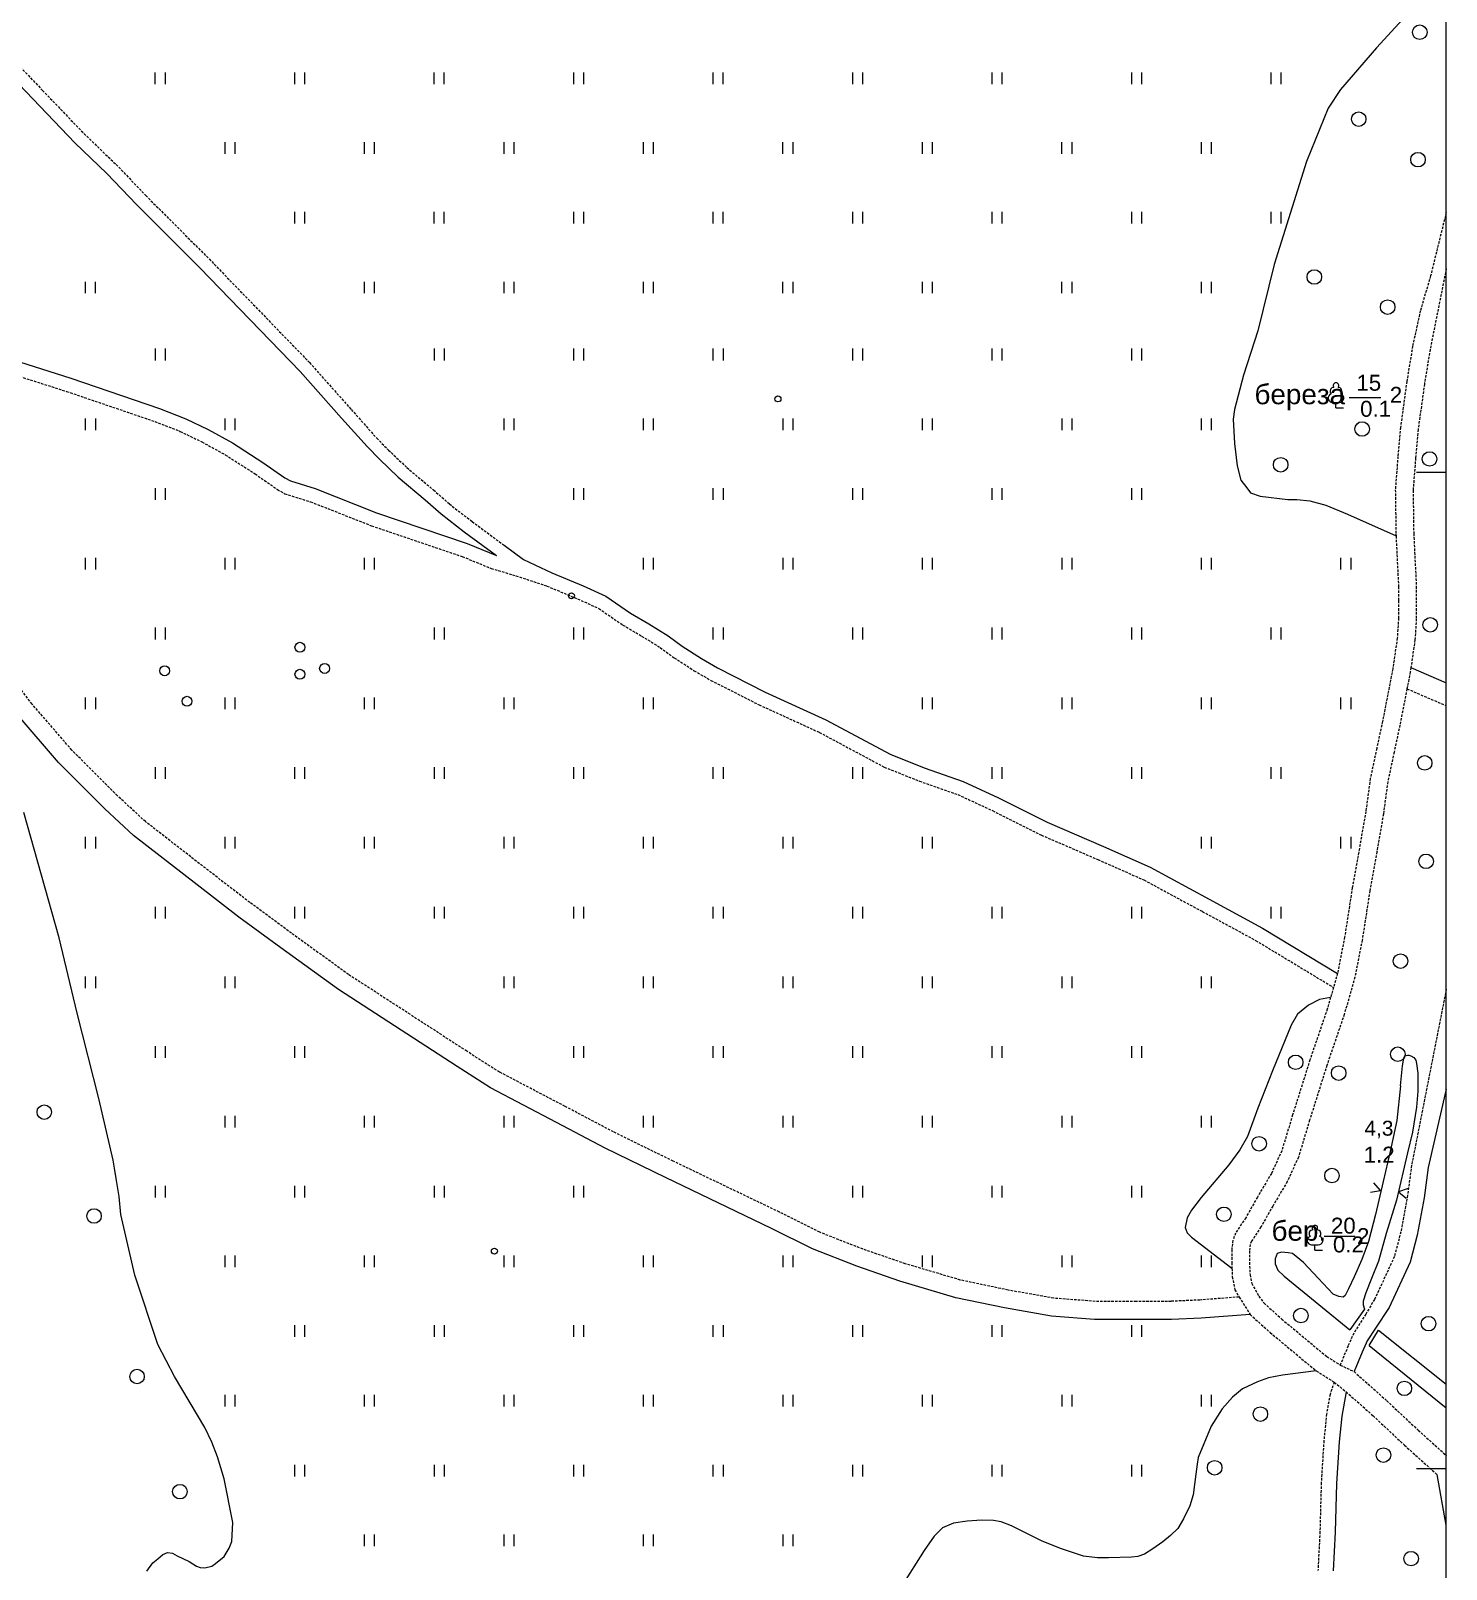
# Model space of a CAD drawing. Extents: x 1000 to 4000, y -5000 to -1000.
# Drawn here: x 3715.9 to 4000, y -3820.1 to -3511.3 of the extents above; entities that cross this region are included whole.
import ezdxf
from ezdxf.enums import TextEntityAlignment as Align

# ---------------------------------------------------------------- set-up
doc = ezdxf.new("R2010")
doc.units = 0
doc.header["$MEASUREMENT"] = 0
doc.linetypes.add('HIDDENX2', pattern=[0.75, 0.5, -0.25])
doc.layers.get('0').update_dxf_attribs({"linetype": 'CONTINUOUS'})
for name, color, linetype in [('1', 7, 'CONTINUOUS'), ('24', 7, 'CONTINUOUS'), ('30', 7, 'CONTINUOUS'), ('34', 7, 'CONTINUOUS'), ('40', 7, 'CONTINUOUS'), ('42', 7, 'CONTINUOUS')]:
    doc.layers.add(name, color=color, linetype=linetype)
doc.styles.add('ARIAL', font='')
doc.styles.get('ARIAL').set_extended_font_data('Arial Cyr')

msp = doc.modelspace()

# ---------------------------------------------------------------- linework, layer by layer
at = {"color": 253, "linetype": 'Continuous', "lineweight": 0}
for p, q in [((3977.87, -3587.01), (3977.87, -3585.92)), ((3977.87, -3587.01), (3979.37, -3587.01)), ((3984.83, -3744.46), (3986.8, -3744.09)), ((3986.8, -3744.09), (3985.49, -3742.57)), ((3992.34, -3743.7), (3990.45, -3744.37)), ((3990.45, -3744.37), (3991.97, -3745.67)), ((3973.65, -3756.1), (3973.65, -3755.02)), ((3973.65, -3756.1), (3975.15, -3756.1))]:
    msp.add_line(p, q, dxfattribs=at)
for points in [[(3740.86, -3522.04), (3740.86, -3519.7)], [(3742.81, -3519.7), (3742.81, -3522.04)], [(3768.86, -3522.04), (3768.86, -3519.7)], [(3770.81, -3519.7), (3770.81, -3522.04)], [(3796.86, -3522.04), (3796.86, -3519.7)], [(3798.81, -3519.7), (3798.81, -3522.04)], [(3824.86, -3522.04), (3824.86, -3519.7)], [(3826.81, -3519.7), (3826.81, -3522.04)], [(3852.86, -3522.04), (3852.86, -3519.7)], [(3854.81, -3519.7), (3854.81, -3522.04)], [(3880.86, -3522.04), (3880.86, -3519.7)], [(3882.81, -3519.7), (3882.81, -3522.04)], [(3908.86, -3522.04), (3908.86, -3519.7)], [(3910.81, -3519.7), (3910.81, -3522.04)], [(3936.86, -3522.04), (3936.86, -3519.7)], [(3938.81, -3519.7), (3938.81, -3522.04)], [(3964.86, -3522.04), (3964.86, -3519.7)], [(3966.81, -3519.7), (3966.81, -3522.04)], [(3754.86, -3536.04), (3754.86, -3533.7)], [(3756.81, -3533.7), (3756.81, -3536.04)], [(3782.86, -3536.04), (3782.86, -3533.7)], [(3784.81, -3533.7), (3784.81, -3536.04)], [(3810.86, -3536.04), (3810.86, -3533.7)], [(3812.81, -3533.7), (3812.81, -3536.04)], [(3838.86, -3536.04), (3838.86, -3533.7)], [(3840.81, -3533.7), (3840.81, -3536.04)], [(3866.86, -3536.04), (3866.86, -3533.7)], [(3868.81, -3533.7), (3868.81, -3536.04)], [(3894.86, -3536.04), (3894.86, -3533.7)], [(3896.81, -3533.7), (3896.81, -3536.04)], [(3922.86, -3536.04), (3922.86, -3533.7)], [(3924.81, -3533.7), (3924.81, -3536.04)], [(3950.86, -3536.04), (3950.86, -3533.7)], [(3952.81, -3533.7), (3952.81, -3536.04)], [(3768.86, -3550.04), (3768.86, -3547.7)], [(3770.81, -3547.7), (3770.81, -3550.04)], [(3796.86, -3550.04), (3796.86, -3547.7)], [(3798.81, -3547.7), (3798.81, -3550.04)], [(3824.86, -3550.04), (3824.86, -3547.7)], [(3826.81, -3547.7), (3826.81, -3550.04)], [(3852.86, -3550.04), (3852.86, -3547.7)], [(3854.81, -3547.7), (3854.81, -3550.04)], [(3880.86, -3550.04), (3880.86, -3547.7)], [(3882.81, -3547.7), (3882.81, -3550.04)], [(3908.86, -3550.04), (3908.86, -3547.7)], [(3910.81, -3547.7), (3910.81, -3550.04)], [(3936.86, -3550.04), (3936.86, -3547.7)], [(3938.81, -3547.7), (3938.81, -3550.04)], [(3964.86, -3550.04), (3964.86, -3547.7)], [(3966.81, -3547.7), (3966.81, -3550.04)], [(3726.86, -3564.04), (3726.86, -3561.7)], [(3728.81, -3561.7), (3728.81, -3564.04)], [(3782.86, -3564.04), (3782.86, -3561.7)], [(3784.81, -3561.7), (3784.81, -3564.04)], [(3810.86, -3564.04), (3810.86, -3561.7)], [(3812.81, -3561.7), (3812.81, -3564.04)], [(3838.86, -3564.04), (3838.86, -3561.7)], [(3840.81, -3561.7), (3840.81, -3564.04)], [(3866.86, -3564.04), (3866.86, -3561.7)], [(3868.81, -3561.7), (3868.81, -3564.04)], [(3894.86, -3564.04), (3894.86, -3561.7)], [(3896.81, -3561.7), (3896.81, -3564.04)], [(3922.86, -3564.04), (3922.86, -3561.7)], [(3924.81, -3561.7), (3924.81, -3564.04)], [(3950.86, -3564.04), (3950.86, -3561.7)], [(3952.81, -3561.7), (3952.81, -3564.04)], [(3740.87, -3577.49), (3740.87, -3575.14)], [(3742.82, -3575.14), (3742.82, -3577.49)], [(3796.87, -3577.49), (3796.87, -3575.14)], [(3798.82, -3575.14), (3798.82, -3577.49)], [(3824.87, -3577.49), (3824.87, -3575.14)], [(3826.82, -3575.14), (3826.82, -3577.49)], [(3852.87, -3577.49), (3852.87, -3575.14)], [(3854.82, -3575.14), (3854.82, -3577.49)], [(3880.87, -3577.49), (3880.87, -3575.14)], [(3882.82, -3575.14), (3882.82, -3577.49)], [(3908.87, -3577.49), (3908.87, -3575.14)], [(3910.82, -3575.14), (3910.82, -3577.49)], [(3936.87, -3577.49), (3936.87, -3575.14)], [(3938.82, -3575.14), (3938.82, -3577.49)], [(3977.18, -3585.92), (3978.54, -3585.92)], [(3726.87, -3591.49), (3726.87, -3589.14)], [(3728.82, -3589.14), (3728.82, -3591.49)], [(3754.87, -3591.49), (3754.87, -3589.14)], [(3756.82, -3589.14), (3756.82, -3591.49)], [(3810.87, -3591.49), (3810.87, -3589.14)], [(3812.82, -3589.14), (3812.82, -3591.49)], [(3838.87, -3591.49), (3838.87, -3589.14)], [(3840.82, -3589.14), (3840.82, -3591.49)], [(3866.87, -3591.49), (3866.87, -3589.14)], [(3868.82, -3589.14), (3868.82, -3591.49)], [(3894.87, -3591.49), (3894.87, -3589.14)], [(3896.82, -3589.14), (3896.82, -3591.49)], [(3922.87, -3591.49), (3922.87, -3589.14)], [(3924.82, -3589.14), (3924.82, -3591.49)], [(3950.87, -3591.49), (3950.87, -3589.14)], [(3952.82, -3589.14), (3952.82, -3591.49)], [(3740.87, -3605.49), (3740.87, -3603.14)], [(3742.82, -3603.14), (3742.82, -3605.49)], [(3824.87, -3605.49), (3824.87, -3603.14)], [(3826.82, -3603.14), (3826.82, -3605.49)], [(3852.87, -3605.49), (3852.87, -3603.14)], [(3854.82, -3603.14), (3854.82, -3605.49)], [(3880.87, -3605.49), (3880.87, -3603.14)], [(3882.82, -3603.14), (3882.82, -3605.49)], [(3908.87, -3605.49), (3908.87, -3603.14)], [(3910.82, -3603.14), (3910.82, -3605.49)], [(3936.87, -3605.49), (3936.87, -3603.14)], [(3938.82, -3603.14), (3938.82, -3605.49)], [(3726.87, -3619.49), (3726.87, -3617.14)], [(3728.82, -3617.14), (3728.82, -3619.49)], [(3754.87, -3619.49), (3754.87, -3617.14)], [(3756.82, -3617.14), (3756.82, -3619.49)], [(3782.87, -3619.49), (3782.87, -3617.14)], [(3784.82, -3617.14), (3784.82, -3619.49)], [(3838.87, -3619.49), (3838.87, -3617.14)], [(3840.82, -3617.14), (3840.82, -3619.49)], [(3866.87, -3619.49), (3866.87, -3617.14)], [(3868.82, -3617.14), (3868.82, -3619.49)], [(3894.87, -3619.49), (3894.87, -3617.14)], [(3896.82, -3617.14), (3896.82, -3619.49)], [(3922.87, -3619.49), (3922.87, -3617.14)], [(3924.82, -3617.14), (3924.82, -3619.49)], [(3950.87, -3619.49), (3950.87, -3617.14)], [(3952.82, -3617.14), (3952.82, -3619.49)], [(3978.87, -3619.49), (3978.87, -3617.14)], [(3980.82, -3617.14), (3980.82, -3619.49)], [(3740.87, -3633.49), (3740.87, -3631.14)], [(3742.82, -3631.14), (3742.82, -3633.49)], [(3796.87, -3633.49), (3796.87, -3631.14)], [(3798.82, -3631.14), (3798.82, -3633.49)], [(3824.87, -3633.49), (3824.87, -3631.14)], [(3826.82, -3631.14), (3826.82, -3633.49)], [(3852.87, -3633.49), (3852.87, -3631.14)], [(3854.82, -3631.14), (3854.82, -3633.49)], [(3880.87, -3633.49), (3880.87, -3631.14)], [(3882.82, -3631.14), (3882.82, -3633.49)], [(3908.87, -3633.49), (3908.87, -3631.14)], [(3910.82, -3631.14), (3910.82, -3633.49)], [(3936.87, -3633.49), (3936.87, -3631.14)], [(3938.82, -3631.14), (3938.82, -3633.49)], [(3964.87, -3633.49), (3964.87, -3631.14)], [(3966.82, -3631.14), (3966.82, -3633.49)], [(3726.87, -3647.49), (3726.87, -3645.14)], [(3728.82, -3645.14), (3728.82, -3647.49)], [(3754.87, -3647.49), (3754.87, -3645.14)], [(3756.82, -3645.14), (3756.82, -3647.49)], [(3782.87, -3647.49), (3782.87, -3645.14)], [(3784.82, -3645.14), (3784.82, -3647.49)], [(3810.87, -3647.49), (3810.87, -3645.14)], [(3812.82, -3645.14), (3812.82, -3647.49)], [(3838.87, -3647.49), (3838.87, -3645.14)], [(3840.82, -3645.14), (3840.82, -3647.49)], [(3894.87, -3647.49), (3894.87, -3645.14)], [(3896.82, -3645.14), (3896.82, -3647.49)], [(3922.87, -3647.49), (3922.87, -3645.14)], [(3924.82, -3645.14), (3924.82, -3647.49)], [(3950.87, -3647.49), (3950.87, -3645.14)], [(3952.82, -3645.14), (3952.82, -3647.49)], [(3978.87, -3647.49), (3978.87, -3645.14)], [(3980.82, -3645.14), (3980.82, -3647.49)], [(3740.87, -3661.49), (3740.87, -3659.14)], [(3742.82, -3659.14), (3742.82, -3661.49)], [(3768.87, -3661.49), (3768.87, -3659.14)], [(3770.82, -3659.14), (3770.82, -3661.49)], [(3796.87, -3661.49), (3796.87, -3659.14)], [(3798.82, -3659.14), (3798.82, -3661.49)], [(3824.87, -3661.49), (3824.87, -3659.14)], [(3826.82, -3659.14), (3826.82, -3661.49)], [(3852.87, -3661.49), (3852.87, -3659.14)], [(3854.82, -3659.14), (3854.82, -3661.49)], [(3880.87, -3661.49), (3880.87, -3659.14)], [(3882.82, -3659.14), (3882.82, -3661.49)], [(3908.87, -3661.49), (3908.87, -3659.14)], [(3910.82, -3659.14), (3910.82, -3661.49)], [(3936.87, -3661.49), (3936.87, -3659.14)], [(3938.82, -3659.14), (3938.82, -3661.49)], [(3964.87, -3661.49), (3964.87, -3659.14)], [(3966.82, -3659.14), (3966.82, -3661.49)], [(3726.87, -3675.49), (3726.87, -3673.14)], [(3728.82, -3673.14), (3728.82, -3675.49)], [(3754.87, -3675.49), (3754.87, -3673.14)], [(3756.82, -3673.14), (3756.82, -3675.49)], [(3782.87, -3675.49), (3782.87, -3673.14)], [(3784.82, -3673.14), (3784.82, -3675.49)], [(3810.87, -3675.49), (3810.87, -3673.14)], [(3812.82, -3673.14), (3812.82, -3675.49)], [(3838.87, -3675.49), (3838.87, -3673.14)], [(3840.82, -3673.14), (3840.82, -3675.49)], [(3866.87, -3675.49), (3866.87, -3673.14)], [(3868.82, -3673.14), (3868.82, -3675.49)], [(3894.87, -3675.49), (3894.87, -3673.14)], [(3896.82, -3673.14), (3896.82, -3675.49)], [(3950.87, -3675.49), (3950.87, -3673.14)], [(3952.82, -3673.14), (3952.82, -3675.49)], [(3978.87, -3675.49), (3978.87, -3673.14)], [(3980.82, -3673.14), (3980.82, -3675.49)], [(3740.87, -3689.49), (3740.87, -3687.14)], [(3742.82, -3687.14), (3742.82, -3689.49)], [(3768.87, -3689.49), (3768.87, -3687.14)], [(3770.82, -3687.14), (3770.82, -3689.49)], [(3796.87, -3689.49), (3796.87, -3687.14)], [(3798.82, -3687.14), (3798.82, -3689.49)], [(3824.87, -3689.49), (3824.87, -3687.14)], [(3826.82, -3687.14), (3826.82, -3689.49)], [(3852.87, -3689.49), (3852.87, -3687.14)], [(3854.82, -3687.14), (3854.82, -3689.49)], [(3880.87, -3689.49), (3880.87, -3687.14)], [(3882.82, -3687.14), (3882.82, -3689.49)], [(3908.87, -3689.49), (3908.87, -3687.14)], [(3910.82, -3687.14), (3910.82, -3689.49)], [(3936.87, -3689.49), (3936.87, -3687.14)], [(3938.82, -3687.14), (3938.82, -3689.49)], [(3964.87, -3689.49), (3964.87, -3687.14)], [(3966.82, -3687.14), (3966.82, -3689.49)], [(3726.87, -3703.49), (3726.87, -3701.14)], [(3728.82, -3701.14), (3728.82, -3703.49)], [(3754.87, -3703.49), (3754.87, -3701.14)], [(3756.82, -3701.14), (3756.82, -3703.49)], [(3810.87, -3703.49), (3810.87, -3701.14)], [(3812.82, -3701.14), (3812.82, -3703.49)], [(3838.87, -3703.49), (3838.87, -3701.14)], [(3840.82, -3701.14), (3840.82, -3703.49)], [(3866.87, -3703.49), (3866.87, -3701.14)], [(3868.82, -3701.14), (3868.82, -3703.49)], [(3894.87, -3703.49), (3894.87, -3701.14)], [(3896.82, -3701.14), (3896.82, -3703.49)], [(3922.87, -3703.49), (3922.87, -3701.14)], [(3924.82, -3701.14), (3924.82, -3703.49)], [(3950.87, -3703.49), (3950.87, -3701.14)], [(3952.82, -3701.14), (3952.82, -3703.49)], [(3740.87, -3717.49), (3740.87, -3715.14)], [(3742.82, -3715.14), (3742.82, -3717.49)], [(3768.87, -3717.49), (3768.87, -3715.14)], [(3770.82, -3715.14), (3770.82, -3717.49)], [(3824.87, -3717.49), (3824.87, -3715.14)], [(3826.82, -3715.14), (3826.82, -3717.49)], [(3852.87, -3717.49), (3852.87, -3715.14)], [(3854.82, -3715.14), (3854.82, -3717.49)], [(3880.87, -3717.49), (3880.87, -3715.14)], [(3882.82, -3715.14), (3882.82, -3717.49)], [(3908.87, -3717.49), (3908.87, -3715.14)], [(3910.82, -3715.14), (3910.82, -3717.49)], [(3936.87, -3717.49), (3936.87, -3715.14)], [(3938.82, -3715.14), (3938.82, -3717.49)], [(3754.87, -3731.49), (3754.87, -3729.14)], [(3756.82, -3729.14), (3756.82, -3731.49)], [(3782.87, -3731.49), (3782.87, -3729.14)], [(3784.82, -3729.14), (3784.82, -3731.49)], [(3810.87, -3731.49), (3810.87, -3729.14)], [(3812.82, -3729.14), (3812.82, -3731.49)], [(3838.87, -3731.49), (3838.87, -3729.14)], [(3840.82, -3729.14), (3840.82, -3731.49)], [(3866.87, -3731.49), (3866.87, -3729.14)], [(3868.82, -3729.14), (3868.82, -3731.49)], [(3894.87, -3731.49), (3894.87, -3729.14)], [(3896.82, -3729.14), (3896.82, -3731.49)], [(3922.87, -3731.49), (3922.87, -3729.14)], [(3924.82, -3729.14), (3924.82, -3731.49)], [(3950.87, -3731.49), (3950.87, -3729.14)], [(3952.82, -3729.14), (3952.82, -3731.49)], [(3740.87, -3745.49), (3740.87, -3743.14)], [(3742.82, -3743.14), (3742.82, -3745.49)], [(3768.87, -3745.49), (3768.87, -3743.14)], [(3770.82, -3743.14), (3770.82, -3745.49)], [(3796.87, -3745.49), (3796.87, -3743.14)], [(3798.82, -3743.14), (3798.82, -3745.49)], [(3824.87, -3745.49), (3824.87, -3743.14)], [(3826.82, -3743.14), (3826.82, -3745.49)], [(3880.87, -3745.49), (3880.87, -3743.14)], [(3882.82, -3743.14), (3882.82, -3745.49)], [(3908.87, -3745.49), (3908.87, -3743.14)], [(3910.82, -3743.14), (3910.82, -3745.49)], [(3936.87, -3745.49), (3936.87, -3743.14)], [(3938.82, -3743.14), (3938.82, -3745.49)], [(3754.87, -3759.49), (3754.87, -3757.14)], [(3756.82, -3757.14), (3756.82, -3759.49)], [(3782.87, -3759.49), (3782.87, -3757.14)], [(3784.82, -3757.14), (3784.82, -3759.49)], [(3810.87, -3759.49), (3810.87, -3757.14)], [(3812.82, -3757.14), (3812.82, -3759.49)], [(3838.87, -3759.49), (3838.87, -3757.14)], [(3840.82, -3757.14), (3840.82, -3759.49)], [(3866.87, -3759.49), (3866.87, -3757.14)], [(3868.82, -3757.14), (3868.82, -3759.49)], [(3894.87, -3759.49), (3894.87, -3757.14)], [(3896.82, -3757.14), (3896.82, -3759.49)], [(3922.87, -3759.49), (3922.87, -3757.14)], [(3924.82, -3757.14), (3924.82, -3759.49)], [(3950.87, -3759.49), (3950.87, -3757.14)], [(3952.82, -3757.14), (3952.82, -3759.49)], [(3972.96, -3755.02), (3974.32, -3755.02)], [(3768.87, -3773.49), (3768.87, -3771.14)], [(3770.82, -3771.14), (3770.82, -3773.49)], [(3796.87, -3773.49), (3796.87, -3771.14)], [(3798.82, -3771.14), (3798.82, -3773.49)], [(3824.87, -3773.49), (3824.87, -3771.14)], [(3826.82, -3771.14), (3826.82, -3773.49)], [(3852.87, -3773.49), (3852.87, -3771.14)], [(3854.82, -3771.14), (3854.82, -3773.49)], [(3880.87, -3773.49), (3880.87, -3771.14)], [(3882.82, -3771.14), (3882.82, -3773.49)], [(3908.87, -3773.49), (3908.87, -3771.14)], [(3910.82, -3771.14), (3910.82, -3773.49)], [(3936.87, -3773.49), (3936.87, -3771.14)], [(3938.82, -3771.14), (3938.82, -3773.49)], [(3754.87, -3787.49), (3754.87, -3785.14)], [(3756.82, -3785.14), (3756.82, -3787.49)], [(3782.87, -3787.49), (3782.87, -3785.14)], [(3784.82, -3785.14), (3784.82, -3787.49)], [(3810.87, -3787.49), (3810.87, -3785.14)], [(3812.82, -3785.14), (3812.82, -3787.49)], [(3838.87, -3787.49), (3838.87, -3785.14)], [(3840.82, -3785.14), (3840.82, -3787.49)], [(3866.87, -3787.49), (3866.87, -3785.14)], [(3868.82, -3785.14), (3868.82, -3787.49)], [(3894.87, -3787.49), (3894.87, -3785.14)], [(3896.82, -3785.14), (3896.82, -3787.49)], [(3922.87, -3787.49), (3922.87, -3785.14)], [(3924.82, -3785.14), (3924.82, -3787.49)], [(3950.87, -3787.49), (3950.87, -3785.14)], [(3952.82, -3785.14), (3952.82, -3787.49)], [(3768.87, -3801.49), (3768.87, -3799.14)], [(3770.82, -3799.14), (3770.82, -3801.49)], [(3796.87, -3801.49), (3796.87, -3799.14)], [(3798.82, -3799.14), (3798.82, -3801.49)], [(3824.87, -3801.49), (3824.87, -3799.14)], [(3826.82, -3799.14), (3826.82, -3801.49)], [(3852.87, -3801.49), (3852.87, -3799.14)], [(3854.82, -3799.14), (3854.82, -3801.49)], [(3880.87, -3801.49), (3880.87, -3799.14)], [(3882.82, -3799.14), (3882.82, -3801.49)], [(3908.87, -3801.49), (3908.87, -3799.14)], [(3910.82, -3799.14), (3910.82, -3801.49)], [(3936.87, -3801.49), (3936.87, -3799.14)], [(3938.82, -3799.14), (3938.82, -3801.49)], [(3782.87, -3815.49), (3782.87, -3813.14)], [(3784.82, -3813.14), (3784.82, -3815.49)], [(3810.87, -3815.49), (3810.87, -3813.14)], [(3812.82, -3813.14), (3812.82, -3815.49)], [(3838.87, -3815.49), (3838.87, -3813.14)], [(3840.82, -3813.14), (3840.82, -3815.49)], [(3866.87, -3815.49), (3866.87, -3813.14)], [(3868.82, -3813.14), (3868.82, -3815.49)]]:
    msp.add_lwpolyline(points, dxfattribs=at)
for centre, radius in [((3994.68, -3511.63), 1.46), ((3982.43, -3529.08), 1.46), ((3994.33, -3537.21), 1.46), ((3973.52, -3560.76), 1.46), ((3988.24, -3566.81), 1.46), ((3865.85, -3585.23), 0.6), ((3983.12, -3591.27), 1.46), ((3966.77, -3598.44), 1.46), ((3996.65, -3597.28), 1.46), ((3824.39, -3624.75), 0.6), ((3996.78, -3630.57), 1.46), ((3769.89, -3635.08), 1), ((3742.74, -3639.79), 1), ((3769.89, -3640.5), 1), ((3774.85, -3639.32), 1), ((3747.22, -3645.92), 1), ((3995.68, -3658.28), 1.46), ((3995.95, -3678.04), 1.46), ((3990.82, -3698.07), 1.46), ((3969.77, -3718.37), 1.46), ((3990.28, -3716.75), 1.46), ((3978.41, -3720.54), 1.46), ((3718.57, -3728.38), 1.46), ((3962.44, -3734.72), 1.46), ((3977.06, -3741.11), 1.46), ((3728.56, -3749.23), 1.46), ((3955.37, -3748.88), 1.46), ((3808.92, -3756.28), 0.6), ((3970.82, -3769.21), 1.46), ((3996.45, -3770.83), 1.46), ((3737.19, -3781.44), 1.46), ((3991.6, -3783.82), 1.46), ((3962.69, -3788.99), 1.46), ((3987.39, -3797.21), 1.46), ((3953.51, -3799.76), 1.46), ((3745.8, -3804.55), 1.46), ((3992.94, -3817.99), 1.46)]:
    msp.add_circle(centre, radius, dxfattribs=at)
for centre, radius, start, end in [((3977.19, -3585.04), 0.879, 108.3532, 269.3875), ((3977.43, -3583.66), 0.754, 88.1329, 226.6634), ((3977.87, -3582.55), 0.545, 90, 220.5003), ((3977.87, -3582.55), 0.545, 319.4997, 90), ((3978.3, -3583.66), 0.754, 313.3366, 91.8671), ((3978.55, -3585.04), 0.879, 269.6098, 71.6468), ((3973.65, -3751.65), 0.545, 90, 220.5003), ((3973.65, -3751.65), 0.545, 319.4997, 90), ((3972.97, -3754.14), 0.879, 108.3532, 269.3875), ((3973.21, -3752.76), 0.754, 88.1329, 226.6634), ((3974.09, -3752.76), 0.754, 313.3366, 91.8671), ((3974.33, -3754.14), 0.879, 269.6098, 71.6468)]:
    msp.add_arc(centre, radius, start, end, dxfattribs=at)
at = {"layer": '1', "color": 253, "linetype": 'Continuous', "lineweight": 0}
for p, q in [((4000, -4000), (4000, -3000)), ((4000, -3600), (3994.04, -3600)), ((4000, -3800), (3994.04, -3800))]:
    msp.add_line(p, q, dxfattribs=at)
at = {"layer": '24', "color": 253, "linetype": 'HIDDENX2', "lineweight": 0}
for p, q in [((3705.96, -3510.52), (3718.22, -3523.3)), ((3718.22, -3523.3), (3726.54, -3531.99)), ((3726.54, -3531.99), (3732.99, -3538.18)), ((3732.99, -3538.18), (3738.93, -3544.39)), ((3738.93, -3544.39), (3751.66, -3557.13)), ((4000, -3547.78), (3996.86, -3560.56)), ((3751.66, -3557.13), (3771.82, -3577.95)), ((4000, -3559.1), (3996.76, -3575.29)), ((3996.86, -3560.56), (3994.8, -3567.52)), ((3994.8, -3567.52), (3993.25, -3574.62)), ((3993.25, -3574.62), (3992.09, -3581.71)), ((3996.76, -3575.29), (3995.62, -3582.24)), ((3705.04, -3577.99), (3723.06, -3583.73)), ((3771.82, -3577.95), (3780.2, -3587.36)), ((3992.09, -3581.71), (3990.81, -3590.96)), ((3723.06, -3583.73), (3740.76, -3589.76)), ((3995.62, -3582.24), (3994.36, -3591.37)), ((3780.2, -3587.36), (3785.3, -3593.11)), ((3740.76, -3589.76), (3745.86, -3591.75)), ((3990.81, -3590.96), (3990.29, -3596.77)), ((3745.86, -3591.75), (3750.21, -3593.86)), ((3750.21, -3593.86), (3754.9, -3596.43)), ((3785.3, -3593.11), (3787.68, -3595.49)), ((3994.36, -3591.37), (3993.85, -3597.06)), ((3754.9, -3596.43), (3760.89, -3600.28)), ((3787.68, -3595.49), (3791.34, -3599.01)), ((3990.29, -3596.77), (3989.78, -3603.47)), ((3993.85, -3597.06), (3993.35, -3603.59)), ((3760.89, -3600.28), (3765.37, -3603.39)), ((3791.34, -3599.01), (3796.7, -3603.49)), ((3765.37, -3603.39), (3766.83, -3604.26)), ((3766.83, -3604.26), (3772, -3605.87)), ((3772, -3605.87), (3784.28, -3610.7)), ((3796.7, -3603.49), (3799.89, -3606.3)), ((3799.89, -3606.3), (3804.45, -3609.84)), ((3989.78, -3603.47), (3989.91, -3612.38)), ((3993.35, -3603.59), (3993.47, -3612.26)), ((3784.28, -3610.7), (3802.48, -3616.87)), ((3804.45, -3609.84), (3810.87, -3614.6)), ((3989.91, -3612.38), (3989.92, -3612.74)), ((3993.47, -3612.26), (3993.99, -3622.82)), ((3989.92, -3612.74), (3990.42, -3622.91)), ((3802.48, -3616.87), (3808.27, -3619.25)), ((3808.27, -3619.25), (3813.25, -3620.72)), ((3813.25, -3620.72), (3819.44, -3622.78)), ((3819.44, -3622.78), (3825.63, -3625.36)), ((3990.42, -3622.91), (3990.42, -3625.74)), ((3993.99, -3622.82), (3993.99, -3625.74)), ((3825.63, -3625.36), (3829.88, -3627.29)), ((3829.88, -3627.29), (3834.73, -3630.62)), ((3990.42, -3625.74), (3990.42, -3629.23)), ((3993.99, -3625.74), (3993.99, -3629.34)), ((3834.73, -3630.62), (3838.47, -3632.82)), ((3990.42, -3629.23), (3990.17, -3633.23)), ((3993.99, -3629.34), (3993.72, -3633.6)), ((3838.47, -3632.82), (3842.2, -3635.14)), ((3990.17, -3633.23), (3989.26, -3639.42)), ((3993.72, -3633.6), (3992.91, -3639.12)), ((3716.13, -3646.48), (3708.81, -3637.07)), ((3842.2, -3635.14), (3845.04, -3637.2)), ((3845.04, -3637.2), (3849.03, -3639.78)), ((3849.03, -3639.78), (3852.39, -3641.72)), ((3989.26, -3639.42), (3987.2, -3649.99)), ((3992.78, -3640.02), (3992.12, -3643.4)), ((3992.91, -3639.12), (3992.78, -3640.02)), ((3852.39, -3641.72), (3862.05, -3646.62)), ((3992.12, -3643.4), (3990.7, -3650.71)), ((3992.12, -3643.4), (4000, -3646.82)), ((3724.1, -3655.72), (3716.13, -3646.48)), ((3862.05, -3646.62), (3874.17, -3652.16)), ((3874.17, -3652.16), (3887.19, -3659.13)), ((3987.2, -3649.99), (3986.04, -3655.38)), ((3990.7, -3650.71), (3989.53, -3656.12)), ((3733.23, -3664.86), (3724.1, -3655.72)), ((3986.04, -3655.38), (3984.76, -3661.44)), ((3989.53, -3656.12), (3988.27, -3662.05)), ((3887.19, -3659.13), (3894.23, -3661.94)), ((3894.23, -3661.94), (3901.96, -3664.65)), ((3984.76, -3661.44), (3983.85, -3668.01)), ((3988.27, -3662.05), (3987.38, -3668.56)), ((3738.87, -3670.06), (3733.23, -3664.86)), ((3901.96, -3664.65), (3908.92, -3667.87)), ((3908.92, -3667.87), (3918.72, -3672.77)), ((3983.85, -3668.01), (3982.56, -3675.49)), ((3751.51, -3679.89), (3738.87, -3670.06)), ((3987.38, -3668.56), (3986.08, -3676.11)), ((3918.72, -3672.77), (3930.06, -3677.68)), ((3982.56, -3675.49), (3981.14, -3683.36)), ((3986.08, -3676.11), (3984.67, -3683.95)), ((3759.85, -3686.31), (3751.51, -3679.89)), ((3930.06, -3677.68), (3939.32, -3681.78)), ((3939.32, -3681.78), (3951.05, -3688.11)), ((3981.14, -3683.36), (3979.6, -3693.25)), ((3768.18, -3692.47), (3759.85, -3686.31)), ((3984.67, -3683.95), (3983.12, -3693.86)), ((3951.05, -3688.11), (3961.74, -3693.91)), ((3779.66, -3700.77), (3768.18, -3692.47)), ((3961.74, -3693.91), (3977.37, -3703.34)), ((3979.6, -3693.25), (3978.18, -3700.52)), ((3983.12, -3693.86), (3981.66, -3701.3)), ((3803.39, -3716.16), (3779.66, -3700.77)), ((3978.18, -3700.52), (3977.37, -3703.34)), ((3981.66, -3701.3), (3979.53, -3708.76)), ((3977.37, -3703.34), (3976.79, -3705.36)), ((4000, -3703.72), (3993.04, -3739.04)), ((3976.12, -3707.69), (3972.64, -3717.88)), ((3976.79, -3705.36), (3976.12, -3707.69)), ((3979.53, -3708.76), (3976.04, -3718.99)), ((3809.95, -3720.33), (3803.39, -3716.16)), ((3823.1, -3727.22), (3809.95, -3720.33)), ((3972.64, -3717.88), (3969.17, -3728.93)), ((3976.04, -3718.99), (3972.58, -3729.98)), ((3832.85, -3732.36), (3823.1, -3727.22)), ((3969.17, -3728.93), (3966.98, -3736.15)), ((3972.58, -3729.98), (3970.33, -3737.42)), ((3844.84, -3738.23), (3832.85, -3732.36)), ((3966.98, -3736.15), (3964.92, -3740.67)), ((3866.13, -3748.43), (3844.84, -3738.23)), ((3970.33, -3737.42), (3968.09, -3742.32)), ((3993.04, -3739.04), (3992.24, -3745.06)), ((3964.92, -3740.67), (3962.08, -3745.44)), ((3968.09, -3742.32), (3965.18, -3747.22)), ((3962.08, -3745.44), (3959.76, -3749.57)), ((3992.24, -3745.06), (3990.9, -3752.37)), ((3874.26, -3752.49), (3866.13, -3748.43)), ((3965.18, -3747.22), (3962.81, -3751.43)), ((3959.76, -3749.57), (3957.7, -3752.66)), ((3962.81, -3751.43), (3960.91, -3754.28)), ((3882.93, -3755.89), (3874.26, -3752.49)), ((3957.19, -3754.08), (3956.93, -3756.01)), ((3957.7, -3752.66), (3957.19, -3754.08)), ((3960.91, -3754.28), (3960.67, -3754.93)), ((3990.9, -3752.37), (3989.59, -3757.38)), ((3891.41, -3758.8), (3882.93, -3755.89)), ((3956.93, -3756.01), (3956.93, -3758.59)), ((3960.67, -3754.93), (3960.5, -3756.25)), ((3960.5, -3756.25), (3960.5, -3758.51)), ((3989.59, -3757.38), (3985.61, -3765.97)), ((3902.45, -3762.07), (3891.41, -3758.8)), ((3956.93, -3758.59), (3956.98, -3759.7)), ((3956.98, -3759.7), (3957.06, -3761.43)), ((3960.5, -3758.51), (3960.61, -3761)), ((3912.04, -3764.09), (3902.45, -3762.07)), ((3957.06, -3761.43), (3957.57, -3764.01)), ((3960.61, -3761), (3960.96, -3762.76)), ((3960.96, -3762.76), (3962.38, -3765.29)), ((3921.21, -3765.73), (3912.04, -3764.09)), ((3929.53, -3766.35), (3921.21, -3765.73)), ((3937.77, -3766.35), (3929.53, -3766.35)), ((3944.78, -3766.35), (3937.77, -3766.35)), ((3950.57, -3766.09), (3944.78, -3766.35)), ((3958.4, -3765.48), (3950.57, -3766.09)), ((3957.57, -3764.01), (3958.4, -3765.48)), ((3958.4, -3765.48), (3960.62, -3768.97)), ((3962.38, -3765.29), (3963.42, -3766.7)), ((3963.42, -3766.7), (3966.98, -3769.9)), ((3985.61, -3765.97), (3983.83, -3768.9)), ((3960.62, -3768.97), (3964.64, -3772.59)), ((3966.98, -3769.9), (3976.02, -3777.44)), ((3983.83, -3768.9), (3981.45, -3772.73)), ((3964.64, -3772.59), (3973.92, -3780.33)), ((3981.45, -3772.73), (3980.31, -3775.3)), ((3980.31, -3775.3), (3978.71, -3779.13)), ((3976.02, -3777.44), (3978.71, -3779.13)), ((3978.71, -3779.13), (3981.49, -3780.44)), ((3973.92, -3780.33), (3977.5, -3782.59)), ((3981.49, -3780.44), (3988.06, -3786.3)), ((3976.67, -3785.03), (3975.96, -3788.99)), ((3977.5, -3782.59), (3976.67, -3785.03)), ((3977.5, -3782.59), (3979.89, -3784.49)), ((3979.89, -3784.49), (3985.31, -3789.31)), ((3988.06, -3786.3), (3994.38, -3792.23)), ((3975.96, -3788.99), (3975.43, -3794.32)), ((3985.31, -3789.31), (3991.62, -3795.24)), ((3975.43, -3794.32), (3974.9, -3802.76)), ((3994.38, -3792.23), (4000, -3797.26)), ((3991.62, -3795.24), (3998.15, -3801.09)), ((3974.9, -3802.76), (3974.64, -3812.59)), ((3974.64, -3812.59), (3974.25, -3820.37))]:
    msp.add_line(p, q, dxfattribs=at)
at = {"layer": '24', "color": 253, "linetype": 'Continuous', "lineweight": 0}
for p, q in [((3704.1, -3512.32), (3716.35, -3525.09)), ((3716.35, -3525.09), (3724.71, -3533.82)), ((3724.71, -3533.82), (3731.16, -3540.01)), ((3731.16, -3540.01), (3737.08, -3546.2)), ((3737.08, -3546.2), (3749.82, -3558.95)), ((3749.82, -3558.95), (3769.92, -3579.71)), ((3705.92, -3575.35), (3723.93, -3581.08)), ((3723.93, -3581.08), (3741.72, -3587.14)), ((3769.92, -3579.71), (3778.26, -3589.08)), ((3741.72, -3587.14), (3746.97, -3589.2)), ((3746.97, -3589.2), (3751.49, -3591.39)), ((3778.26, -3589.08), (3783.42, -3594.88)), ((3751.49, -3591.39), (3756.32, -3594.03)), ((3756.32, -3594.03), (3762.44, -3597.97)), ((3783.42, -3594.88), (3785.87, -3597.33)), ((3762.44, -3597.97), (3766.87, -3601.05)), ((3785.87, -3597.33), (3789.61, -3600.94)), ((3766.87, -3601.05), (3767.97, -3601.7)), ((3767.97, -3601.7), (3772.93, -3603.24)), ((3772.93, -3603.24), (3785.24, -3608.08)), ((3789.61, -3600.94), (3795.02, -3605.46)), ((3795.02, -3605.46), (3798.24, -3608.3)), ((3785.24, -3608.08), (3803.46, -3614.26)), ((3798.24, -3608.3), (3802.88, -3611.91)), ((3802.88, -3611.91), (3809.33, -3616.68)), ((3803.46, -3614.26), (3809.33, -3616.68)), ((3810.87, -3614.6), (3814.75, -3617.43)), ((3814.75, -3617.43), (3820.43, -3620.12)), ((3820.43, -3620.12), (3826.76, -3622.76)), ((3826.76, -3622.76), (3831.28, -3624.82)), ((3831.28, -3624.82), (3836.25, -3628.23)), ((3836.25, -3628.23), (3839.93, -3630.39)), ((3839.93, -3630.39), (3843.79, -3632.78)), ((3843.79, -3632.78), (3846.64, -3634.86)), ((3846.64, -3634.86), (3850.51, -3637.36)), ((3850.51, -3637.36), (3853.74, -3639.22)), ((3853.74, -3639.22), (3863.28, -3644.07)), ((3992.91, -3639.12), (4000, -3642.2)), ((3863.28, -3644.07), (3875.43, -3649.62)), ((3721.42, -3658.21), (3713.3, -3648.8)), ((3875.43, -3649.62), (3888.39, -3656.56)), ((3730.7, -3667.5), (3721.42, -3658.21)), ((3888.39, -3656.56), (3895.22, -3659.28)), ((3895.22, -3659.28), (3903.03, -3662.02)), ((3903.03, -3662.02), (3910.15, -3665.32)), ((3736.51, -3672.85), (3730.7, -3667.5)), ((3910.15, -3665.32), (3919.91, -3670.2)), ((3919.91, -3670.2), (3931.2, -3675.08)), ((3749.27, -3682.78), (3736.51, -3672.85)), ((3931.2, -3675.08), (3940.56, -3679.24)), ((3940.56, -3679.24), (3952.39, -3685.61)), ((3757.65, -3689.23), (3749.27, -3682.78)), ((3952.39, -3685.61), (3963.15, -3691.45)), ((3766.03, -3695.42), (3757.65, -3689.23)), ((3963.15, -3691.45), (3978.18, -3700.52)), ((3777.6, -3703.78), (3766.03, -3695.42)), ((3801.42, -3719.24), (3777.6, -3703.78)), ((3808.12, -3723.49), (3801.42, -3719.24)), ((3821.4, -3730.46), (3808.12, -3723.49)), ((4000, -3723.78), (3996.34, -3739.47)), ((3831.19, -3735.62), (3821.4, -3730.46)), ((3843.25, -3741.52), (3831.19, -3735.62)), ((3864.52, -3751.71), (3843.25, -3741.52)), ((3996.34, -3739.47), (3995.54, -3745.58)), ((3995.54, -3745.58), (3994.16, -3753.09)), ((3872.77, -3755.84), (3864.52, -3751.71)), ((3994.16, -3753.09), (3992.74, -3758.51)), ((3881.66, -3759.32), (3872.77, -3755.84)), ((3890.3, -3762.28), (3881.66, -3759.32)), ((3992.74, -3758.51), (3988.53, -3767.6)), ((3901.55, -3765.62), (3890.3, -3762.28)), ((3911.35, -3767.68), (3901.55, -3765.62)), ((3920.76, -3769.36), (3911.35, -3767.68)), ((3929.39, -3770), (3920.76, -3769.36)), ((3937.77, -3770), (3929.39, -3770)), ((3944.86, -3770), (3937.77, -3770)), ((3950.79, -3769.74), (3944.86, -3770)), ((3960.62, -3768.97), (3950.79, -3769.74)), ((3988.53, -3767.6), (3985.82, -3771.71)), ((3985.82, -3771.71), (3984.14, -3774.25)), ((3983.93, -3774.73), (3983.14, -3776.52)), ((3984.14, -3774.25), (3983.93, -3774.73)), ((3983.14, -3776.52), (3981.49, -3780.44)), ((3979.89, -3784.49), (3979.01, -3789.42)), ((3979.01, -3789.42), (3978.5, -3794.57)), ((3978.5, -3794.57), (3977.98, -3802.9)), ((3977.98, -3802.9), (3977.72, -3812.7)), ((4000, -3811.28), (3998.15, -3801.09)), ((3977.72, -3812.7), (3977.33, -3820.44))]:
    msp.add_line(p, q, dxfattribs=at)
at = {"layer": '30', "color": 253, "linetype": 'Continuous', "lineweight": 0}
for p, q in [((3991.45, -3717.95), (3991.57, -3717.43)), ((3991.57, -3717.43), (3991.7, -3717.05)), ((3991.7, -3717.05), (3992.22, -3716.92)), ((3992.22, -3716.92), (3992.48, -3716.92)), ((3992.48, -3716.92), (3992.86, -3717.05)), ((3992.86, -3717.05), (3993.51, -3717.43)), ((3993.51, -3717.43), (3993.9, -3717.95)), ((3990.82, -3723.09), (3991.06, -3720.4)), ((3991.06, -3720.4), (3991.19, -3719.11)), ((3991.19, -3719.11), (3991.45, -3717.95)), ((3993.9, -3717.95), (3994.03, -3718.6)), ((3994.03, -3718.6), (3994.28, -3720.53)), ((3994.28, -3720.53), (3994.28, -3724.14)), ((3990.82, -3723.09), (3990.05, -3730.05)), ((3994.28, -3724.14), (3994.03, -3727.37)), ((3994.03, -3727.37), (3993.25, -3732.4)), ((3990.05, -3730.05), (3988.76, -3736.25)), ((3993.25, -3732.4), (3992.22, -3736.53)), ((3988.76, -3736.25), (3987.34, -3742.31)), ((3992.22, -3736.53), (3990.03, -3746.04)), ((3987.34, -3742.31), (3985.79, -3748.89)), ((3990.03, -3746.04), (3987.97, -3752.75)), ((3985.79, -3748.89), (3984.37, -3754.31)), ((3984.37, -3754.31), (3983.08, -3757.93)), ((3987.97, -3752.75), (3986.43, -3758.3)), ((3966.06, -3756.76), (3965.67, -3757.8)), ((3966.96, -3756.51), (3966.06, -3756.76)), ((3968.25, -3756.64), (3966.96, -3756.51)), ((3969.15, -3756.76), (3968.25, -3756.64)), ((3971.35, -3758.57), (3969.15, -3756.76)), ((3965.67, -3757.8), (3965.67, -3758.83)), ((3965.67, -3758.83), (3966.19, -3760.12)), ((3966.19, -3760.12), (3967.48, -3761.28)), ((3974.31, -3761.67), (3971.35, -3758.57)), ((3983.08, -3757.93), (3981.53, -3761.41)), ((3986.43, -3758.3), (3985.01, -3761.78)), ((3967.48, -3761.28), (3980.67, -3772.09)), ((3977.28, -3764.89), (3974.31, -3761.67)), ((3980.37, -3763.86), (3979.73, -3765.15)), ((3981.53, -3761.41), (3980.37, -3763.86)), ((3985.01, -3761.78), (3983.84, -3764.62)), ((3978.44, -3765.41), (3977.28, -3764.89)), ((3979.34, -3765.54), (3978.44, -3765.41)), ((3979.73, -3765.15), (3979.34, -3765.54)), ((3983.84, -3764.62), (3983.33, -3766.3)), ((3983.33, -3766.3), (3983.33, -3767.07)), ((3983.56, -3767.94), (3980.67, -3772.09)), ((3983.33, -3767.07), (3983.56, -3767.94)), ((3984.55, -3775.23), (3986.39, -3772.13)), ((3986.39, -3772.13), (4000, -3782.95)), ((3984.55, -3775.23), (4000, -3787.73))]:
    msp.add_line(p, q, dxfattribs=at)
at = {"layer": '40', "color": 253, "linetype": 'Continuous', "lineweight": 0}
for p, q in [((3993.47, -3506.62), (3985.99, -3514.74)), ((3985.99, -3514.74), (3978.77, -3523.13)), ((3978.77, -3523.13), (3976.32, -3526.88)), ((3976.32, -3526.88), (3971.93, -3537.59)), ((3971.93, -3537.59), (3965.49, -3558.23)), ((3965.49, -3558.23), (3962.15, -3571.59)), ((3962.15, -3571.59), (3959.31, -3580.49)), ((3959.31, -3580.49), (3957.51, -3587.33)), ((3957.51, -3587.33), (3957.25, -3589.27)), ((3957.25, -3589.27), (3957.51, -3594.17)), ((3957.51, -3594.17), (3958.02, -3598.69)), ((3958.02, -3598.69), (3958.8, -3601.53)), ((3958.8, -3601.53), (3959.95, -3603.08)), ((3959.95, -3603.08), (3960.73, -3604.11)), ((3960.73, -3604.11), (3962.66, -3604.75)), ((3962.66, -3604.75), (3968.21, -3605.4)), ((3968.21, -3605.4), (3970.01, -3605.4)), ((3970.01, -3605.4), (3972.59, -3605.66)), ((3972.59, -3605.66), (3975.82, -3606.56)), ((3975.82, -3606.56), (3980.2, -3608.37)), ((3980.2, -3608.37), (3989.92, -3612.74)), ((3721.53, -3693.42), (3714.46, -3668.21)), ((3725.14, -3708.52), (3721.53, -3693.42)), ((3972.34, -3706.93), (3970.15, -3708.74)), ((3974.53, -3705.77), (3972.34, -3706.93)), ((3976.79, -3705.36), (3974.53, -3705.77)), ((3729.52, -3725.66), (3725.14, -3708.52)), ((3968.86, -3710.93), (3965.12, -3720.09)), ((3970.15, -3708.74), (3968.86, -3710.93)), ((3965.12, -3720.09), (3962.15, -3727.58)), ((3732.4, -3738.05), (3729.52, -3725.66)), ((3962.15, -3727.58), (3960.09, -3733.26)), ((3958.54, -3735.97), (3956.35, -3738.93)), ((3960.09, -3733.26), (3958.54, -3735.97)), ((3732.66, -3739.6), (3732.4, -3738.05)), ((3956.35, -3738.93), (3950.8, -3745.52)), ((3733.05, -3742.11), (3732.66, -3739.6)), ((3733.57, -3745.28), (3733.05, -3742.11)), ((3733.95, -3748.89), (3733.57, -3745.28)), ((3948.87, -3748.07), (3947.97, -3749.62)), ((3950.8, -3745.52), (3948.87, -3748.07)), ((3736.74, -3761.11), (3733.95, -3748.89)), ((3947.97, -3749.62), (3947.59, -3751.56)), ((3947.59, -3751.56), (3947.97, -3752.59)), ((3947.97, -3752.59), (3948.87, -3753.49)), ((3948.87, -3753.49), (3956.98, -3759.7)), ((3741.37, -3775.01), (3736.74, -3761.11)), ((3744.72, -3781.46), (3741.37, -3775.01)), ((3750.78, -3791.65), (3744.72, -3781.46)), ((3962.09, -3782.49), (3959.13, -3783.91)), ((3964.29, -3781.72), (3962.09, -3782.49)), ((3967.12, -3781.2), (3964.29, -3781.72)), ((3973.92, -3780.33), (3967.12, -3781.2)), ((3959.13, -3783.91), (3957.07, -3785.59)), ((3955, -3787.91), (3952.81, -3791.4)), ((3957.07, -3785.59), (3955, -3787.91)), ((3752.2, -3794.62), (3750.78, -3791.65)), ((3952.81, -3791.4), (3950.23, -3797.72)), ((3753.36, -3797.59), (3752.2, -3794.62)), ((3754.65, -3801.97), (3753.36, -3797.59)), ((3950.23, -3797.72), (3949.97, -3799.01)), ((3949.97, -3799.01), (3949.71, -3801.07)), ((3756.45, -3810.71), (3754.65, -3801.97)), ((3949.71, -3801.07), (3949.2, -3805.2)), ((3949.2, -3805.2), (3948.55, -3807.4)), ((3906.78, -3810.24), (3903.82, -3810.5)), ((3909.1, -3810.37), (3906.78, -3810.24)), ((3947.26, -3809.98), (3946.1, -3811.91)), ((3948.55, -3807.4), (3947.26, -3809.98)), ((3756.19, -3814.58), (3756.45, -3810.71)), ((3898.91, -3811.79), (3897.24, -3813.47)), ((3901.11, -3810.89), (3898.91, -3811.79)), ((3903.82, -3810.5), (3901.11, -3810.89)), ((3910.65, -3810.63), (3909.1, -3810.37)), ((3912.71, -3811.4), (3910.65, -3810.63)), ((3915.03, -3812.56), (3912.71, -3811.4)), ((3918.9, -3814.5), (3915.03, -3812.56)), ((3944.68, -3813.33), (3943.14, -3814.62)), ((3946.1, -3811.91), (3944.68, -3813.33)), ((3754.65, -3817.55), (3755.68, -3815.87)), ((3755.68, -3815.87), (3756.19, -3814.58)), ((3895.2, -3816.39), (3890.69, -3823.48)), ((3897.24, -3813.47), (3895.2, -3816.39)), ((3922.77, -3816.05), (3918.9, -3814.5)), ((3927.16, -3817.47), (3922.77, -3816.05)), ((3941.07, -3816.04), (3939.4, -3817.07)), ((3943.14, -3814.62), (3941.07, -3816.04)), ((3739.17, -3820.51), (3740.33, -3818.84)), ((3740.33, -3818.84), (3741.36, -3818.06)), ((3741.36, -3818.06), (3742.4, -3817.16)), ((3742.4, -3817.16), (3743.3, -3816.77)), ((3743.3, -3816.77), (3744.33, -3816.9)), ((3744.33, -3816.9), (3745.23, -3817.42)), ((3745.23, -3817.42), (3747.68, -3818.58)), ((3747.68, -3818.58), (3749.1, -3819.48)), ((3749.1, -3819.48), (3749.88, -3819.74)), ((3750.78, -3819.87), (3752.2, -3819.48)), ((3752.2, -3819.48), (3752.97, -3818.97)), ((3752.97, -3818.97), (3754.65, -3817.55)), ((3929.99, -3817.85), (3927.16, -3817.47)), ((3932.18, -3817.85), (3929.99, -3817.85)), ((3936.82, -3817.72), (3932.18, -3817.85)), ((3938.11, -3817.59), (3936.82, -3817.72)), ((3939.4, -3817.07), (3938.11, -3817.59)), ((3749.88, -3819.74), (3750.78, -3819.87))]:
    msp.add_line(p, q, dxfattribs=at)
at = {"layer": '42', "color": 253, "linetype": 'Continuous', "lineweight": 0}
for p, q in [((3980.49, -3584.94), (3986.86, -3584.94)), ((3975.49, -3753.24), (3981.73, -3753.24))]:
    msp.add_line(p, q, dxfattribs=at)

# ---------------------------------------------------------------- texts
at = {"layer": '34', "color": 253, "lineweight": 0, "style": 'ARIAL'}
for s, height, p in [('4,3', 3, (3986.49, -3731.6)), ('1.2', 3.2, (3986.53, -3736.91))]:
    msp.add_text(s, height=height, dxfattribs=at).set_placement(p, align=Align.MIDDLE_CENTER)
at = {"layer": '42', "color": 253, "lineweight": 0, "style": 'ARIAL'}
for s, height, p in [('15', 3.2, (3984.45, -3581.99)), ('береза', 4, (3970.6, -3584.3)), ('2', 3.2, (3989.92, -3584.41)), ('0.1', 3.2, (3985.82, -3587.21)), ('бер.', 4, (3970.41, -3752.19)), ('20', 3.2, (3979.34, -3751.16)), ('2', 3.2, (3983.33, -3753.26)), ('0.2', 3.2, (3980.36, -3754.93))]:
    msp.add_text(s, height=height, dxfattribs=at).set_placement(p, align=Align.MIDDLE_CENTER)

doc.saveas('drawing.dxf')
